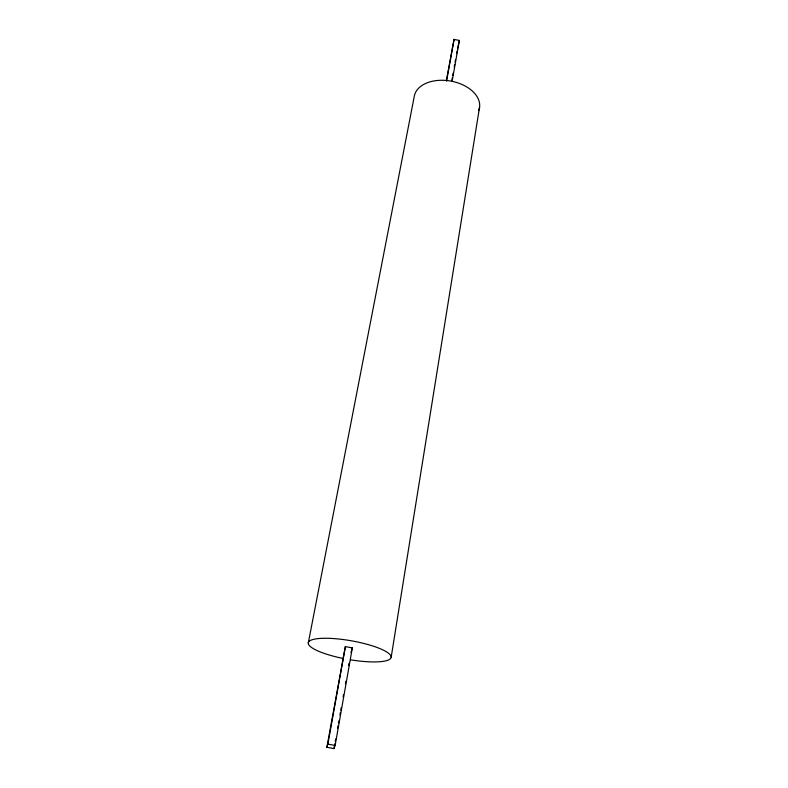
<?xml version="1.0" encoding="UTF-8"?>
<svg xmlns="http://www.w3.org/2000/svg" width="788" height="788" viewBox="0 0 788 788"><rect width="100%" height="100%" fill="white"/><g stroke="black" fill="none" stroke-linecap="round" stroke-linejoin="round"><path stroke-width="1.18" d="M391.193 657.133L479.596 106.902M452.194 81.006L459.355 40.434L454.065 39.4L446.363 80.445M335.136 745.438L352.334 647.894L345.361 646.623L326.853 747.31L333.984 748.6L335.136 745.438L327.887 744.128L326.853 747.31M451.888 80.268L452.312 77.845M452.736 75.431L453.169 73.008M454.233 66.95L454.666 64.527M455.09 62.104L455.523 59.691M456.587 53.633L457.02 51.21M333.984 748.6L334.831 743.793M335.255 741.39L335.678 738.986M337.589 728.171L338.013 725.768M338.436 723.364L338.86 720.961M339.923 714.962L340.347 712.559M340.771 710.155L341.194 707.752M343.105 696.937L343.529 694.533M345.44 683.718L345.863 681.315M348.621 665.693L349.045 663.289M446.579 81.144L454.065 39.4M327.887 744.128L345.361 646.623M308.325 642.821L414.311 96.185A33.096 21.246 10 0 1 452.873 81.499A33.096 21.246 10 0 1 478.641 110.596M457.542 48.817L459.355 40.434M350.956 652.484L352.334 647.894M343.499 658.532A42.059 9.446 10 0 1 315.939 638.881A42.059 9.446 10 0 1 386.347 651.755A42.059 9.446 10 0 1 350.699 659.851"/></g></svg>
